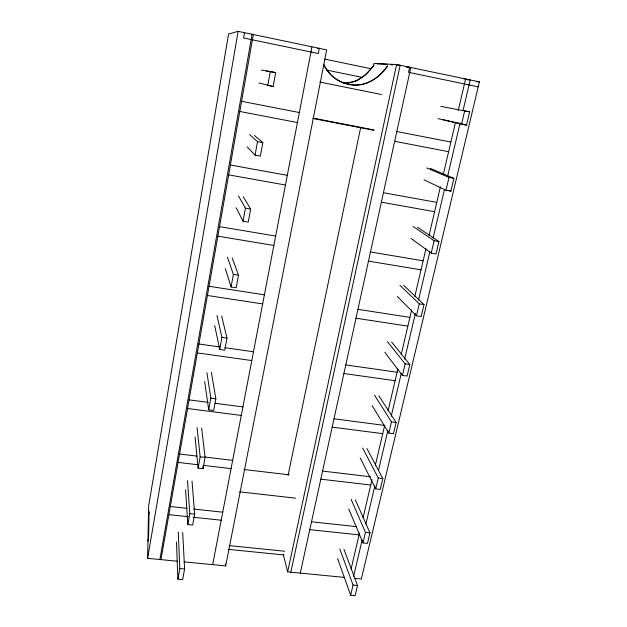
<?xml version="1.0" encoding="UTF-8"?>
<svg xmlns="http://www.w3.org/2000/svg" width="627" height="627" viewBox="0 0 627 627"><rect width="100%" height="100%" fill="white"/><g stroke="black" fill="none" stroke-linecap="round" stroke-linejoin="round"><path stroke-width="0.94" d="M177.292 561.212L147.604 558.328L148.654 505.675L228.581 33.96L238.135 31.35L326.683 49.886L225.696 565.899L184.072 561.87M148.458 515.323L149.085 511.656L148.599 537.457L147.941 541.305M147.604 558.328L238.135 31.35M244.475 32.682L243.558 37.973L318.32 53.538L319.323 48.35L317.387 48.404M159.869 559.527L252.07 34.266M160.982 559.621L253.332 34.532M182.708 532.527L184.604 568.995L182.661 579.591L177.888 579.144L179.824 568.54L178.256 532.072M192.034 481.168L194.676 514.132L192.669 525.073L187.826 524.564L189.816 513.607L187.52 480.658M201.635 427.982L205.084 457.42L203.007 468.73L198.093 468.157L200.154 456.832L197.082 427.638M211.409 372.391L215.845 398.764L213.697 410.466L208.713 409.823L210.844 398.106L206.934 372.704M221.66 316.18L226.982 338.071L224.756 350.187L219.701 349.466L221.903 337.342L216.966 315.483M232.217 257.932L238.511 275.229L236.207 287.777L231.073 286.978L233.362 274.414L227.46 257.164M243.307 196.776L250.651 209.081L248.261 222.091L243.041 221.206L245.416 208.18L238.479 195.93M254.288 135.361L262.846 142.635L260.37 156.115L255.071 155.135L257.525 141.639L249.546 134.57M267.745 85.531L270.292 71.525L275.692 72.614L273.121 86.604L259.006 82.976M212.678 564.629L311.94 46.806M288.075 475.258L360.65 127.634M373.449 66.344L374.045 63.468L396.601 64.526L479.396 81.863L361.34 579.027L354.725 578.384M344.388 577.396L287.652 571.887L396.601 64.526M290.818 572.208L400.167 65.271L397.393 65.137M300.27 573.109L410.803 67.504L406.994 67.293M351.057 569.253L359.522 533.005M363.088 517.745L372.007 479.592M375.346 465.281L384.712 425.224M388.05 410.912L397.863 368.942M401.202 354.639L411.68 309.809M414.8 296.453L425.945 248.762M429.064 235.407L440.428 186.76M443.328 174.361L455.359 122.853M458.259 110.454L465.61 78.978L463.666 78.814M353.604 576.338L362.108 540.137M365.917 523.937L374.868 485.823M378.449 470.579L387.854 430.569M391.209 416.273L401.28 373.402M404.642 359.106L415.387 313.375M418.522 300.035L429.934 251.443M433.069 238.103L444.488 189.511M447.615 176.171L460.155 122.821M463.063 110.43L470.226 79.942L466.417 79.621M343.957 549.377L357.515 585.493L355.109 595.65L350.665 595.235L353.064 585.062L339.795 548.954M355.329 499.805L369.969 532.887L367.485 543.374L362.986 542.904L365.455 532.401L351.112 499.327M366.928 448.548L382.823 478.581L380.26 489.405L375.706 488.88L378.253 478.033L362.665 448.015M378.841 395.755L396.107 422.488L393.458 433.672L388.842 433.077L391.475 421.877L374.531 395.167M391.687 342.123L409.831 364.514L407.095 376.082L402.409 375.416L405.136 363.84L387.455 341.644M403.647 285.348L424.024 304.573L421.195 316.533L416.446 315.796L419.267 303.821L399.924 285.293M417.386 227.139L438.939 241.567L436.008 253.951L431.196 253.128L434.111 240.729L413.075 226.465M430.153 168.326L453.909 178.358L450.876 191.172L445.993 190.271L449.01 177.441L426.689 167.926M461.558 124.146L464.685 110.846L469.654 111.857L466.512 125.134L437.967 118.644M373.896 65.122C366.85 74.684 356.269 84.136 343.588 82.929M387.525 65.764C378.974 78.422 364.201 88.07 348.455 84.308C337.365 82.192 328.407 74.652 323.72 64.471M365.839 74.699L370.737 69.103M371.96 67.708L373.794 65.608M387.415 66.29C378.92 78.798 364.146 87.929 348.667 84.159C337.655 82.035 328.619 74.699 323.736 64.675M365.079 75.201L356.708 80.765L347.327 83.093L343.714 82.819M376.749 63.774L386.977 64.26M390.934 64.816L392.776 64.91M406.782 67.097L409.627 67.254L408.522 72.317L478.221 86.832M476.504 81.604L479.396 81.863M179.824 568.54L184.604 568.995M353.064 585.062L357.515 585.493M228.283 549.354L283.874 554.95M229.27 545.623L284.666 551.227M189.816 513.607L194.676 514.132M365.455 532.401L369.969 532.887M168.89 514.649L188.257 516.711M193.1 517.228L221.19 520.214M309.777 529.635L359.091 534.878M170.317 506.53L186.815 508.317M193.61 509.046L222.726 512.196M311.494 521.782L356.058 526.602M239.451 491.827L295.576 498.151M243.981 469.513L289.196 474.827M178.076 462.405L197.348 464.67M203.132 465.352L231.081 468.628M320.812 479.161L370.737 485.016M179.549 454.034L196.933 456.103M204.661 457.02L232.664 460.359M322.576 471.073L370.682 476.802M200.154 456.832L205.084 457.42M378.253 478.033L382.823 478.581M187.559 408.514L241.277 415.435M332.185 427.144L382.736 433.657M189.08 399.877L208.305 402.385M215.03 403.263L242.908 406.907M334.003 418.805L384.664 425.427M210.844 398.106L215.845 398.764M391.475 421.877L396.107 422.488M197.34 352.907L251.795 360.564M343.909 373.52L395.112 380.722M198.908 343.988L219.967 346.99M224.756 347.671L253.48 351.763M345.783 364.922L397.087 372.234M221.903 337.342L226.982 338.071M405.136 363.84L409.831 364.514M207.435 295.489L262.65 303.93M355.995 318.202L407.863 326.134M209.057 286.273L264.39 294.847M357.939 309.33L409.909 317.387M233.362 274.414L238.511 275.229M419.267 303.821L424.024 304.573M261.326 70.075L270.292 71.525M266.31 71.078L275.692 72.614M217.867 236.175L273.866 245.447M368.48 261.122L421.023 269.822M219.544 226.653L275.661 236.065M370.479 251.968L423.131 260.793M245.416 208.18L250.651 209.081M434.111 240.729L438.939 241.567M228.651 174.862L285.45 185.028M381.365 202.184L434.597 211.707M230.383 165.026L287.307 175.325M383.434 192.724L436.776 202.38M440.781 106.371L469.654 111.857M257.525 141.639L262.846 142.635M449.01 177.441L453.909 178.358M239.804 111.465L297.417 122.563M394.673 141.294L448.626 151.687M313.273 118.15L373.896 129.922M312.842 118.464L373.857 130.314M241.591 101.284L299.345 112.539M396.813 131.529L450.876 142.055M319.88 82.074L381.49 94.528M326.926 70.146L362.116 77.364M324.88 59.157L370.769 68.672M443.281 119.733L466.512 125.134M269.461 85.546L273.121 86.604M449.136 190.357L450.876 191.172M423.962 179.808L445.993 190.271M411.053 238.417L431.196 253.128M397.369 296.446L416.446 315.796M247.163 146.875L255.071 155.135M384.837 352.28L402.409 375.416M372.14 405.63L388.842 433.077M236.23 207.796L243.041 221.206M360.243 457.984L375.706 488.88M348.769 508.991L362.986 542.904M337.6 558.539L350.665 595.235M225.305 268.615L231.073 286.978M283.2 554.127L287.652 571.887M214.7 325.601L219.701 349.466M204.668 381.537L208.713 409.823M225.446 563.979L225.696 565.899M202.795 466.786L203.007 468.73M195.068 437.035L198.093 468.157M185.6 489.742L187.826 524.564M176.469 542.026L177.888 579.144"/></g></svg>
